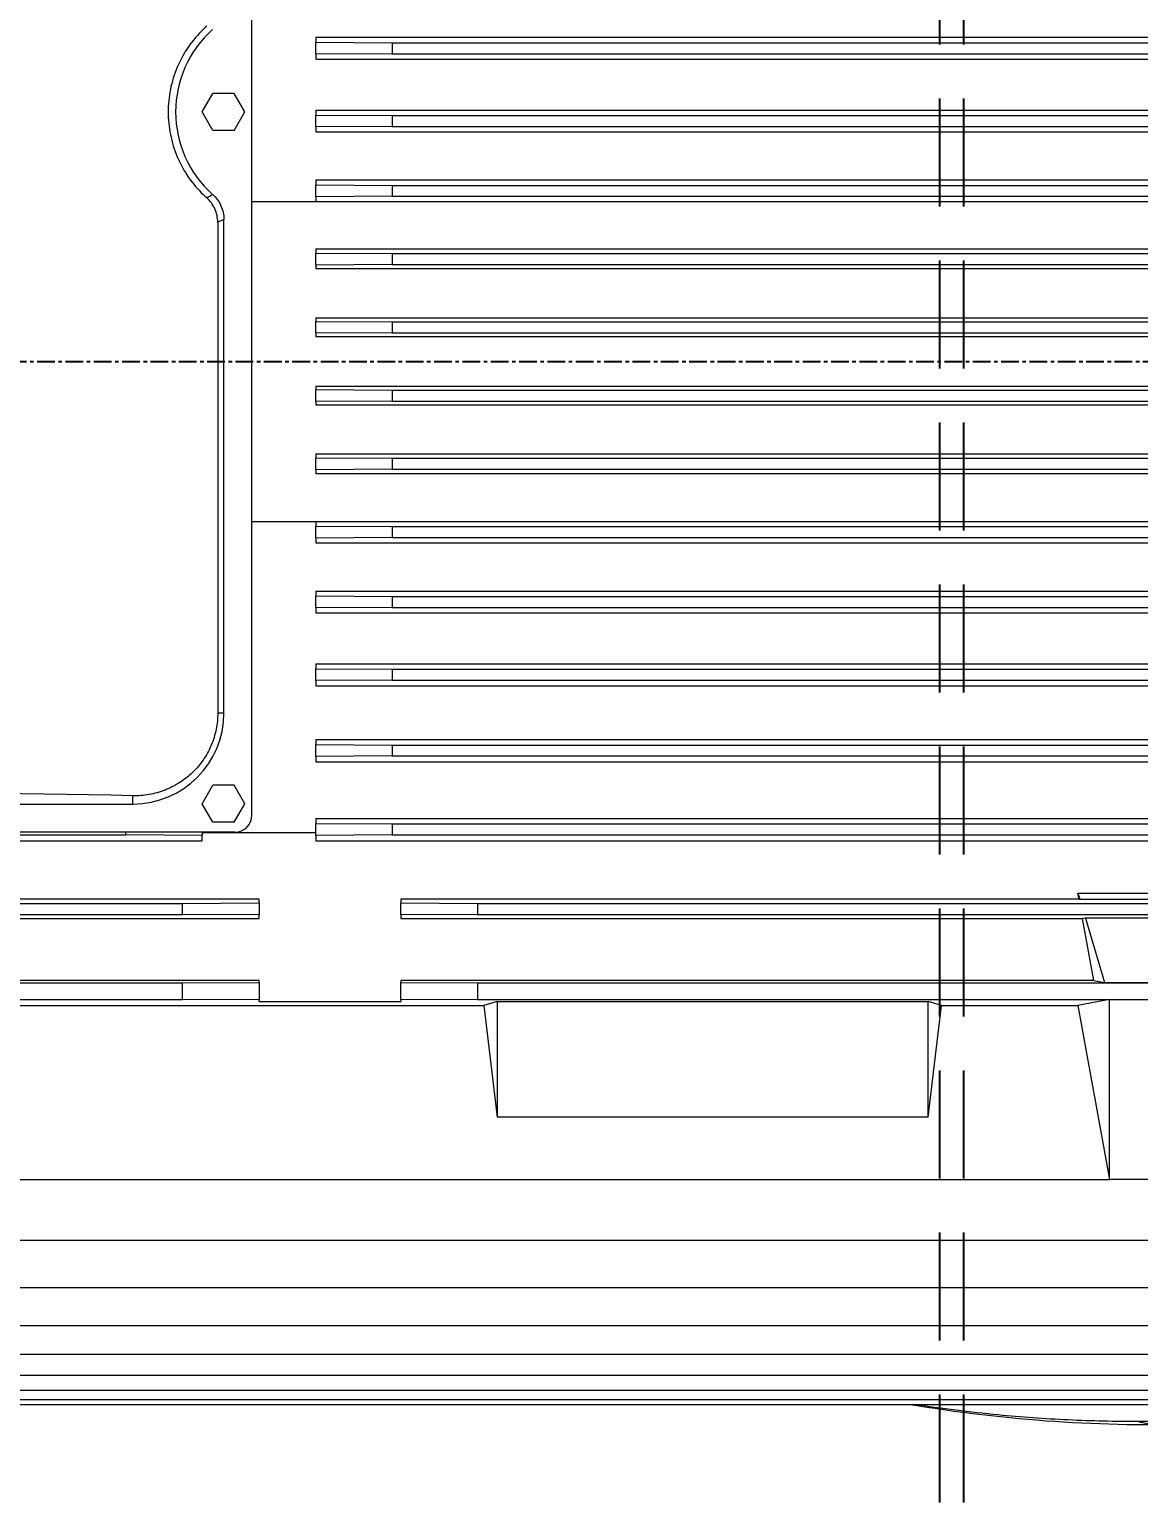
# Model space of a CAD drawing. Header units: millimetres. Extents: x -2122 to 22797, y 3569 to 89276.
# Drawn here: x 1352 to 1743, y 82313 to 82833 of the extents above; entities that cross this region are included whole.
import ezdxf

# ---------------------------------------------------------------- set-up
doc = ezdxf.new("R2010")
doc.units = ezdxf.units.MM
doc.header["$LTSCALE"] = 20
doc.linetypes.add('CENTER', pattern=[2, 1.25, -0.25, 0.25, -0.25])
doc.linetypes.add('HIDDEN', pattern=[9.525, 6.35, -3.175])
for name, color, linetype in [('IA-DIM', 7, 'Continuous'), ('IA-EJES', 4, 'CENTER'), ('IA-SEGM', 1, 'HIDDEN')]:
    doc.layers.add(name, color=color, linetype=linetype)
doc.layers.add('IA-TRAZ', color=8, linetype='Continuous', lineweight=5)
doc.styles.add('ING-AMB', font='romans.shx', dxfattribs={"width": 0.75, "oblique": 15})
doc.dimstyles.new('ING-AMB 20', dxfattribs={"dimscale": 20, "dimtxt": 3, "dimasz": 2.5, "dimexe": 1, "dimexo": 1, "dimgap": 1, "dimtad": 1, "dimdec": 0, "dimzin": 0, "dimdsep": 46, "dimtxsty": 'ING-AMB', "dimcen": 0.1, "dimclrd": 7, "dimclre": 7, "dimclrt": 2, "dimadec": 0, "dimazin": 0, "dimtfac": 1, "dimtdec": 0, "dimtmove": 0, "dimatfit": 0, "dimfxl": 1.25, "dimtolj": 1, "dimtzin": 0, "dimarcsym": 1})

# ---------------------------------------------------------------- blocks, each defined once
blk = doc.blocks.new('A$C9f9da7af')
at = {"color": 0, "linetype": 'Continuous', "lineweight": 0}
for p, q in [((-2384.98, -2663.27), (-2384.98, -2206.27)), ((-2377.27, -2663.27), (-2377.27, -2206.27)), ((-2359.27, -2663.27), (-2359.27, -2206.27)), ((-2351.62, -2663.27), (-2351.62, -2206.27)), ((-2334.62, -2663.27), (-2334.62, -2206.27)), ((-2206.6, -2663.27), (-2206.6, -2206.27)), ((-2189.6, -2663.27), (-2189.6, -2206.27)), ((-2181.95, -2663.27), (-2181.95, -2206.27)), ((-2163.95, -2663.27), (-2163.95, -2206.27)), ((-2156.23, -2663.27), (-2156.23, -2206.27)), ((-2137.23, -2663.27), (-2137.23, -2206.27)), ((-2129.42, -2663.27), (-2129.42, -2206.27)), ((-2109.42, -2663.27), (-2109.42, -2206.27)), ((-2101.54, -2663.27), (-2101.54, -2206.32)), ((-2327.01, -2663.27), (-2327.01, -2246.27)), ((-2310.28, -2663.27), (-2310.28, -2246.27)), ((-2303.23, -2246.27), (-2303.23, -2663.27)), ((-2286.03, -2663.27), (-2286.03, -2246.27)), ((-2279.28, -2246.27), (-2279.28, -2663.27)), ((-2261.94, -2663.27), (-2261.94, -2246.27)), ((-2255.19, -2246.27), (-2255.19, -2663.27)), ((-2237.99, -2663.27), (-2237.99, -2246.27)), ((-2230.94, -2246.27), (-2230.94, -2663.27)), ((-2214.2, -2663.27), (-2214.2, -2246.27)), ((-2284.57, -2636.27), (-2284.57, -2273.27)), ((-2280.71, -2636.27), (-2280.71, -2273.27)), ((-2260.51, -2636.27), (-2260.51, -2273.27)), ((-2256.64, -2636.27), (-2256.64, -2273.27)), ((-1896.67, -2282.44), (-1896.67, -2373.08)), ((-2083.05, -2394.46), (-2083.05, -2302.09)), ((-2080.91, -2393.82), (-2080.91, -2302.73)), ((-2383.01, -2636.27), (-2383.01, -2308.12)), ((-2379.14, -2636.27), (-2379.14, -2308.08)), ((-2357.34, -2636.27), (-2357.34, -2308.12)), ((-2353.47, -2636.27), (-2353.47, -2308.09)), ((-2332.72, -2636.27), (-2332.72, -2308.13)), ((-2328.86, -2636.27), (-2328.86, -2308.1)), ((-2308.64, -2636.27), (-2308.64, -2308.13)), ((-2304.77, -2636.27), (-2304.77, -2308.11)), ((-2236.44, -2636.27), (-2236.44, -2308.11)), ((-2232.58, -2636.27), (-2232.58, -2308.13)), ((-2212.36, -2636.27), (-2212.36, -2308.1)), ((-2208.5, -2636.27), (-2208.5, -2308.13)), ((-2187.74, -2636.27), (-2187.74, -2308.09)), ((-2183.88, -2636.27), (-2183.88, -2308.13)), ((-2162.07, -2636.27), (-2162.07, -2308.08)), ((-2158.21, -2636.27), (-2158.21, -2308.12)), ((-2135.32, -2636.27), (-2135.32, -2308.06)), ((-2131.46, -2636.27), (-2131.46, -2308.11)), ((-2107.47, -2636.27), (-2107.47, -2308.04)), ((-2103.6, -2636.27), (-2103.6, -2308.1)), ((-2079.45, -2606.27), (-2079.45, -2308.01)), ((-2075.59, -2606.27), (-2075.59, -2308.08)), ((-2074.26, -2304.71), (-2074.26, -2391.83)), ((-2051.42, -2606.27), (-2051.42, -2307.95)), ((-1960.69, -2847.22), (-1960.69, -2308.08)), ((-1943.98, -2862.23), (-1943.98, -2308.1)), ((-1930.63, -2938.43), (-1930.63, -2308.11)), ((-1920.5, -2938.42), (-1920.5, -2308.12)), ((-1913.03, -2938.42), (-1913.03, -2308.12)), ((-1907.82, -2938.42), (-1907.82, -2308.13)), ((-1904.47, -2938.42), (-1904.47, -2308.13)), ((-1902.75, -2940.27), (-1902.75, -2306.27)), ((-2051.54, -2385.04), (-2051.54, -2311.5)), ((-2045.62, -2383.27), (-2045.62, -2313.27)), ((-1982.09, -2313.27), (-1982.09, -2383.27)), ((-2074.26, -2391.83), (-2051.54, -2385.04)), ((-2052.21, -2388.82), (-2051.54, -2385.04)), ((-2045.62, -2383.27), (-2043.48, -2394.5)), ((-2045.62, -2606.27), (-2045.62, -2383.27)), ((-1982.09, -2383.27), (-2045.62, -2383.27)), ((-2043.48, -2394.5), (-1982.09, -2383.27)), ((-1982.09, -2844.32), (-1982.09, -2383.27)), ((-2052.21, -2388.82), (-2074.08, -2392.82)), ((-2052.21, -2388.82), (-2052.21, -2633.27)), ((-2083.05, -2394.46), (-2080.91, -2393.82)), ((-2080.96, -2394.07), (-2083.05, -2394.46)), ((-2080.96, -2394.07), (-2080.91, -2393.82)), ((-2080.96, -2394.07), (-2080.96, -2633.27)), ((-2074.26, -2391.83), (-2074.08, -2392.82)), ((-2074.08, -2633.27), (-2074.08, -2392.82)), ((-2043.48, -2442.53), (-2043.48, -2394.5)), ((-2043.48, -2442.53), (-2044.86, -2447.27)), ((-2004.07, -2447.27), (-2043.48, -2442.53)), ((-2044.86, -2599.27), (-2044.86, -2447.27)), ((-2004.07, -2447.27), (-2044.86, -2447.27)), ((-2004.07, -2447.27), (-2004.07, -2599.27)), ((-2044.86, -2599.27), (-2043.48, -2604.01)), ((-2044.86, -2599.27), (-2004.07, -2599.27)), ((-2043.48, -2604.01), (-2004.07, -2599.27)), ((-2043.48, -2852.05), (-2043.48, -2604.01)), ((-2079.62, -2633.27), (-2079.45, -2606.27)), ((-2079.45, -2606.27), (-2075.59, -2606.27)), ((-2075.59, -2606.27), (-2075.42, -2633.27)), ((-2051.58, -2633.27), (-2051.42, -2606.27)), ((-2051.42, -2606.27), (-2045.62, -2606.27)), ((-2045.62, -2606.27), (-2045.46, -2633.27)), ((-2080.96, -2633.27), (-2079.62, -2633.27)), ((-2075.42, -2633.27), (-2079.62, -2633.27)), ((-2075.42, -2633.27), (-2074.08, -2633.27)), ((-2052.21, -2633.27), (-2051.58, -2633.27)), ((-2045.46, -2633.27), (-2051.58, -2633.27)), ((-2045.46, -2633.27), (-2044.82, -2633.27)), ((-2044.82, -2683.27), (-2044.82, -2633.27)), ((-2383.17, -2663.27), (-2383.01, -2636.27)), ((-2383.01, -2636.27), (-2379.14, -2636.27)), ((-2379.14, -2636.27), (-2378.98, -2663.27)), ((-2357.5, -2663.27), (-2357.34, -2636.27)), ((-2357.34, -2636.27), (-2353.47, -2636.27)), ((-2353.47, -2636.27), (-2353.31, -2663.27)), ((-2332.89, -2663.27), (-2332.72, -2636.27)), ((-2332.72, -2636.27), (-2328.86, -2636.27)), ((-2328.86, -2636.27), (-2328.69, -2663.27)), ((-2308.8, -2663.27), (-2308.64, -2636.27)), ((-2308.64, -2636.27), (-2304.77, -2636.27)), ((-2304.77, -2636.27), (-2304.61, -2663.27)), ((-2284.74, -2663.27), (-2284.57, -2636.27)), ((-2284.57, -2636.27), (-2280.71, -2636.27)), ((-2280.71, -2636.27), (-2280.54, -2663.27)), ((-2260.67, -2663.27), (-2260.51, -2636.27)), ((-2260.51, -2636.27), (-2256.64, -2636.27)), ((-2256.64, -2636.27), (-2256.48, -2663.27)), ((-2236.61, -2663.27), (-2236.44, -2636.27)), ((-2236.44, -2636.27), (-2232.58, -2636.27)), ((-2232.58, -2636.27), (-2232.41, -2663.27)), ((-2212.52, -2663.27), (-2212.36, -2636.27)), ((-2212.36, -2636.27), (-2208.5, -2636.27)), ((-2208.5, -2636.27), (-2208.33, -2663.27)), ((-2187.91, -2663.27), (-2187.74, -2636.27)), ((-2187.74, -2636.27), (-2183.88, -2636.27)), ((-2183.88, -2636.27), (-2183.71, -2663.27)), ((-2162.24, -2663.27), (-2162.07, -2636.27)), ((-2162.07, -2636.27), (-2158.21, -2636.27)), ((-2158.21, -2636.27), (-2158.04, -2663.27)), ((-2135.49, -2663.27), (-2135.32, -2636.27)), ((-2135.32, -2636.27), (-2131.46, -2636.27)), ((-2131.46, -2636.27), (-2131.29, -2663.27)), ((-2107.63, -2663.27), (-2107.47, -2636.27)), ((-2107.47, -2636.27), (-2103.6, -2636.27)), ((-2103.6, -2636.27), (-2103.44, -2663.27)), ((-2384.98, -2663.27), (-2383.17, -2663.27)), ((-2378.98, -2663.27), (-2383.17, -2663.27)), ((-2378.98, -2663.27), (-2377.27, -2663.27)), ((-2359.27, -2663.27), (-2357.5, -2663.27)), ((-2353.31, -2663.27), (-2357.5, -2663.27)), ((-2353.31, -2663.27), (-2351.62, -2663.27)), ((-2334.62, -2663.27), (-2332.89, -2663.27)), ((-2328.69, -2663.27), (-2332.89, -2663.27)), ((-2328.69, -2663.27), (-2327.01, -2663.27)), ((-2327.01, -2685.77), (-2327.01, -2663.27)), ((-2310.28, -2663.27), (-2308.8, -2663.27)), ((-2304.61, -2663.27), (-2308.8, -2663.27)), ((-2304.61, -2663.27), (-2303.23, -2663.27)), ((-2286.03, -2663.27), (-2284.74, -2663.27)), ((-2280.54, -2663.27), (-2284.74, -2663.27)), ((-2280.54, -2663.27), (-2279.28, -2663.27)), ((-2261.94, -2663.27), (-2260.67, -2663.27)), ((-2256.48, -2663.27), (-2260.67, -2663.27)), ((-2256.48, -2663.27), (-2255.19, -2663.27)), ((-2237.99, -2663.27), (-2236.61, -2663.27)), ((-2232.41, -2663.27), (-2236.61, -2663.27)), ((-2232.41, -2663.27), (-2230.94, -2663.27)), ((-2214.2, -2685.77), (-2214.2, -2663.27)), ((-2214.2, -2663.27), (-2212.52, -2663.27)), ((-2208.33, -2663.27), (-2212.52, -2663.27)), ((-2208.33, -2663.27), (-2206.6, -2663.27)), ((-2189.6, -2663.27), (-2187.91, -2663.27)), ((-2183.71, -2663.27), (-2187.91, -2663.27)), ((-2183.71, -2663.27), (-2181.95, -2663.27)), ((-2163.95, -2663.27), (-2162.24, -2663.27)), ((-2158.04, -2663.27), (-2162.24, -2663.27)), ((-2158.04, -2663.27), (-2156.23, -2663.27)), ((-2137.23, -2663.27), (-2135.49, -2663.27)), ((-2131.29, -2663.27), (-2135.49, -2663.27)), ((-2131.29, -2663.27), (-2129.42, -2663.27)), ((-2109.42, -2663.27), (-2107.63, -2663.27)), ((-2103.44, -2663.27), (-2107.63, -2663.27)), ((-2104.52, -2703.27), (-2104.52, -2663.27)), ((-2103.44, -2663.27), (-2101.54, -2663.27)), ((-2110.61, -2685.77), (-2443.59, -2685.77)), ((-2080.96, -2683.27), (-2080.96, -2852.47)), ((-2079.62, -2683.27), (-2080.96, -2683.27)), ((-2079.45, -2710.27), (-2079.62, -2683.27)), ((-2079.62, -2683.27), (-2075.42, -2683.27)), ((-2075.42, -2683.27), (-2075.59, -2710.27)), ((-2074.08, -2683.27), (-2075.42, -2683.27)), ((-2074.08, -2853.73), (-2074.08, -2683.27)), ((-2052.21, -2683.27), (-2052.21, -2857.73)), ((-2051.58, -2683.27), (-2052.21, -2683.27)), ((-2051.42, -2710.27), (-2051.58, -2683.27)), ((-2051.58, -2683.27), (-2045.46, -2683.27)), ((-2045.46, -2683.27), (-2045.62, -2710.27)), ((-2044.82, -2683.27), (-2045.46, -2683.27)), ((-2358.61, -2688.27), (-2365.11, -2692.02)), ((-2365.11, -2692.02), (-2365.11, -2699.52)), ((-2352.11, -2692.02), (-2358.61, -2688.27)), ((-2352.11, -2692.02), (-2352.11, -2699.52)), ((-2114.61, -2688.27), (-2121.11, -2692.02)), ((-2121.11, -2692.02), (-2121.11, -2699.52)), ((-2108.11, -2692.02), (-2114.61, -2688.27)), ((-2108.11, -2692.02), (-2108.11, -2699.52)), ((-2104.61, -2691.77), (-2104.61, -3014.77)), ((-2146.61, -2695.66), (-2320.68, -2695.66)), ((-2319.71, -2697.83), (-2146.61, -2697.83)), ((-2146.61, -2695.66), (-2146.61, -2697.83)), ((-2358.61, -2703.28), (-2365.11, -2699.52)), ((-2352.11, -2699.52), (-2358.61, -2703.28)), ((-2114.61, -2703.28), (-2121.11, -2699.52)), ((-2108.11, -2699.52), (-2114.61, -2703.28)), ((-2104.61, -2703.27), (-2103.44, -2703.27)), ((-2103.44, -2703.27), (-2103.6, -2730.27)), ((-2101.54, -2703.27), (-2103.44, -2703.27)), ((-2101.54, -3040.22), (-2101.54, -2703.27)), ((-2079.45, -2938.53), (-2079.45, -2710.27)), ((-2075.59, -2710.27), (-2079.45, -2710.27)), ((-2075.59, -2938.46), (-2075.59, -2710.27)), ((-2051.42, -2938.59), (-2051.42, -2710.27)), ((-2045.62, -2710.27), (-2051.42, -2710.27)), ((-2045.62, -2863.27), (-2045.62, -2710.27)), ((-2114.49, -2727.77), (-2117.41, -2727.77)), ((-2114.49, -2978.77), (-2114.49, -2727.77)), ((-2103.6, -2730.27), (-2104.61, -2730.27)), ((-2103.6, -2938.44), (-2103.6, -2730.27))]:
    blk.add_line(p, q, dxfattribs=at)
for centre, radius, start, end in [((-2110.61, -2691.77), 6, 0, 90), ((-2146.61, -2727.77), 32.12, 0, 90), ((-2358.61, -2673.77), 38.92, 221.623, 318.377)]:
    blk.add_arc(centre, radius, start, end, dxfattribs=at)
at = {"color": 0, "linetype": 'Continuous', "lineweight": 0, "extrusion": (0, 0, -1)}
blk.add_ellipse((-2320.21, -2752.55), major_axis=(-25.1, 89.03), ratio=0.201355, start_param=0.935641, end_param=0.966892, dxfattribs=at)
at = {"color": 0, "linetype": 'Continuous', "lineweight": 0}
blk.add_ellipse((-1942.48, -2853.27), major_axis=(0, 1000), ratio=0.176327, start_param=1.444965, end_param=1.696628, dxfattribs=at)
for points, knots in [([(-1902.75, -2453.51), (-1900.8, -2441.87), (-1899.25, -2430.17), (-1896.44, -2401.57), (-1895.61, -2384.63), (-1895.61, -2367.69)], [1.500386, 1.500386, 1.500386, 1.500386, 5.039958, 5.039958, 10.121783, 10.121783, 10.121783, 10.121783]), ([(-1896.67, -2373.08), (-1896.67, -2377.22), (-1896.72, -2381.35), (-1896.91, -2389.62), (-1897.06, -2393.75), (-1897.65, -2406.14), (-1898.25, -2414.37), (-1899.99, -2432.54), (-1901.23, -2442.46), (-1902.75, -2452.35)], [0, 0, 0, 0, 0.01240501, 0.01240501, 0.02481002, 0.02481002, 0.04962004, 0.04962004, 0.0796963, 0.0796963, 0.0796963, 0.0796963]), ([(-2329.51, -2699.62), (-2328.96, -2699), (-2328.34, -2698.44), (-2327, -2697.46), (-2326.28, -2697.03), (-2324.77, -2696.35), (-2323.97, -2696.09), (-2322.34, -2695.74), (-2321.51, -2695.66), (-2320.68, -2695.66)], [0, 0, 0, 0, 0.2493244, 0.2493244, 0.498657, 0.498657, 0.74826, 0.74826, 0.9980366, 0.9980366, 0.9980366, 0.9980366]), ([(-2319.71, -2697.83), (-2320.53, -2697.83), (-2321.35, -2697.92), (-2322.94, -2698.26), (-2323.71, -2698.52), (-2325.2, -2699.19), (-2325.9, -2699.61), (-2327.21, -2700.57), (-2327.81, -2701.13), (-2328.35, -2701.73)], [-0.979459, -0.979459, -0.979459, -0.979459, -0.7345787, -0.7345787, -0.4899973, -0.4899973, -0.2452819, -0.2452819, 0, 0, 0, 0]), ([(-2146.61, -2697.83), (-2144.73, -2697.83), (-2142.8, -2698.01), (-2138.95, -2698.79), (-2137.04, -2699.37), (-2133.39, -2700.93), (-2131.64, -2701.89), (-2128.43, -2704.12), (-2126.95, -2705.38), (-2124.36, -2708.05), (-2123.16, -2709.56), (-2121.05, -2712.83), (-2120.14, -2714.59), (-2118.71, -2718.26), (-2118.17, -2720.16), (-2117.51, -2723.99), (-2117.37, -2725.92), (-2117.41, -2727.77)], [0, 0, 0, 0, 0.562569, 0.562569, 1.125139, 1.125139, 1.687708, 1.687708, 2.250277, 2.250277, 2.811294, 2.811294, 3.37231, 3.37231, 3.933326, 3.933326, 4.494343, 4.494343, 4.494343, 4.494343]), ([(-2388.87, -2701.73), (-2388.49, -2702.16), (-2388.1, -2702.58), (-2385.91, -2704.84), (-2383.87, -2706.6), (-2379.4, -2709.69), (-2376.97, -2711.03), (-2371.9, -2713.18), (-2369.25, -2714), (-2363.9, -2715.07), (-2361.21, -2715.32), (-2356, -2715.32), (-2353.3, -2715.07), (-2347.94, -2713.99), (-2345.29, -2713.17), (-2340.2, -2711.01), (-2337.77, -2709.66), (-2333.3, -2706.56), (-2331.25, -2704.8), (-2329.08, -2702.54), (-2328.71, -2702.14), (-2328.35, -2701.73)], [-15.550084, -15.550084, -15.550084, -15.550084, -15.379993, -15.379993, -14.598513, -14.598513, -13.817034, -13.817034, -13.035554, -13.035554, -12.254075, -12.254075, -11.470676, -11.470676, -10.687276, -10.687276, -9.903877, -9.903877, -9.120478, -9.120478, -8.95791, -8.95791, -8.95791, -8.95791])]:
    blk.add_open_spline(points, degree=3, knots=knots, dxfattribs=at)
for points in [[(-1896.67, -2373.08), (-1896.32, -2371.28), (-1895.96, -2369.48), (-1895.61, -2367.69)], [(-2328.35, -2701.73), (-2328.73, -2701.03), (-2329.12, -2700.32), (-2329.51, -2699.62)]]:
    blk.add_open_spline(points, degree=3, dxfattribs=at)
blk = doc.blocks.new('*D39')
at = {"layer": 'Defpoints', "color": 0, "transparency": 16777216}
for p in [(2200.2, 82616.47), (-947.86, 82578.11), (2200.2, 81731.73)]:
    blk.add_point(p, dxfattribs=at)
at = {"layer": 'IA-DIM', "color": 7, "lineweight": -2, "transparency": 16777216}
for p, q in [((2200.2, 82596.47), (2200.2, 81711.73)), ((-947.86, 82558.11), (-947.86, 81711.73)), ((-897.86, 81731.73), (2150.2, 81731.73))]:
    blk.add_line(p, q, dxfattribs=at)
at = {"layer": 'IA-DIM', "color": 7, "transparency": 16777216}
for points in [[(-897.86, 81740.06), (-897.86, 81723.39), (-947.86, 81731.73)], [(2150.2, 81740.06), (2150.2, 81723.39), (2200.2, 81731.73)]]:
    blk.add_solid(points, dxfattribs=at)
at = {"layer": 'IA-DIM', "color": 2, "transparency": 16777216, "insert": (626.17, 81781.73), "char_height": 60, "attachment_point": 5, "style": 'ING-AMB'}
blk.add_mtext('\\A1;3148', dxfattribs=at)
blk = doc.blocks.new('*D118')
at = {"layer": 'Defpoints', "color": 0, "transparency": 16777216}
for p in [(2200.2, 84040.9), (-947.86, 82854.38), (2200.2, 82816.02)]:
    blk.add_point(p, dxfattribs=at)
at = {"layer": 'IA-DIM', "color": 7, "lineweight": -2, "transparency": 16777216}
for p, q in [((-947.86, 82874.38), (-947.86, 84060.9)), ((2200.2, 82836.02), (2200.2, 84060.9)), ((-897.86, 84040.9), (2150.2, 84040.9))]:
    blk.add_line(p, q, dxfattribs=at)
at = {"layer": 'IA-DIM', "color": 7, "transparency": 16777216}
for points in [[(-897.86, 84049.23), (-897.86, 84032.56), (-947.86, 84040.9)], [(2150.2, 84049.23), (2150.2, 84032.56), (2200.2, 84040.9)]]:
    blk.add_solid(points, dxfattribs=at)
at = {"layer": 'IA-DIM', "color": 2, "transparency": 16777216, "insert": (626.17, 84090.9), "char_height": 60, "attachment_point": 5, "style": 'ING-AMB'}
blk.add_mtext('\\A1;3148', dxfattribs=at)

msp = doc.modelspace()

# ---------------------------------------------------------------- linework, layer by layer
at = {"layer": 'IA-EJES', "ltscale": 0.25}
msp.add_line((-255.11, 82716.24), (2390, 82716.24), dxfattribs=at)
at = {"layer": 'IA-SEGM', "ltscale": 0.3, "extrusion": (2.44929e-16, 1, -1.83697e-16)}
for p, q in [((1673.14, 83266.24), (1673.14, 82241.24)), ((1681.64, 83266.24), (1681.64, 82241.24))]:
    msp.add_line(p, q, dxfattribs=at)

# ---------------------------------------------------------------- block references
at = {"layer": 'IA-TRAZ', "rotation": 270}
msp.add_blockref('A$C9f9da7af', (4116.42, 80445.64), dxfattribs=at)

# ---------------------------------------------------------------- dimensions: what is measured, and where the dimension line sits
at = {"layer": 'IA-DIM'}
for base, p1, p2, picture, middle in [((2200.2, 84040.9), (-947.86, 82854.38), (2200.2, 82816.02), '*D118', (626.17, 84090.9)), ((2200.2, 81731.73), (-947.86, 82578.11), (2200.2, 82616.47), '*D39', (626.17, 81781.73))]:
    dim = msp.add_linear_dim(base=base, p1=p1, p2=p2, dimstyle='ING-AMB 20', override={"dimpost": '\\X'}, dxfattribs=at)
    dim.commit()
    dim.dimension.update_dxf_attribs({"geometry": picture, "text_midpoint": middle})

doc.saveas('drawing.dxf')
